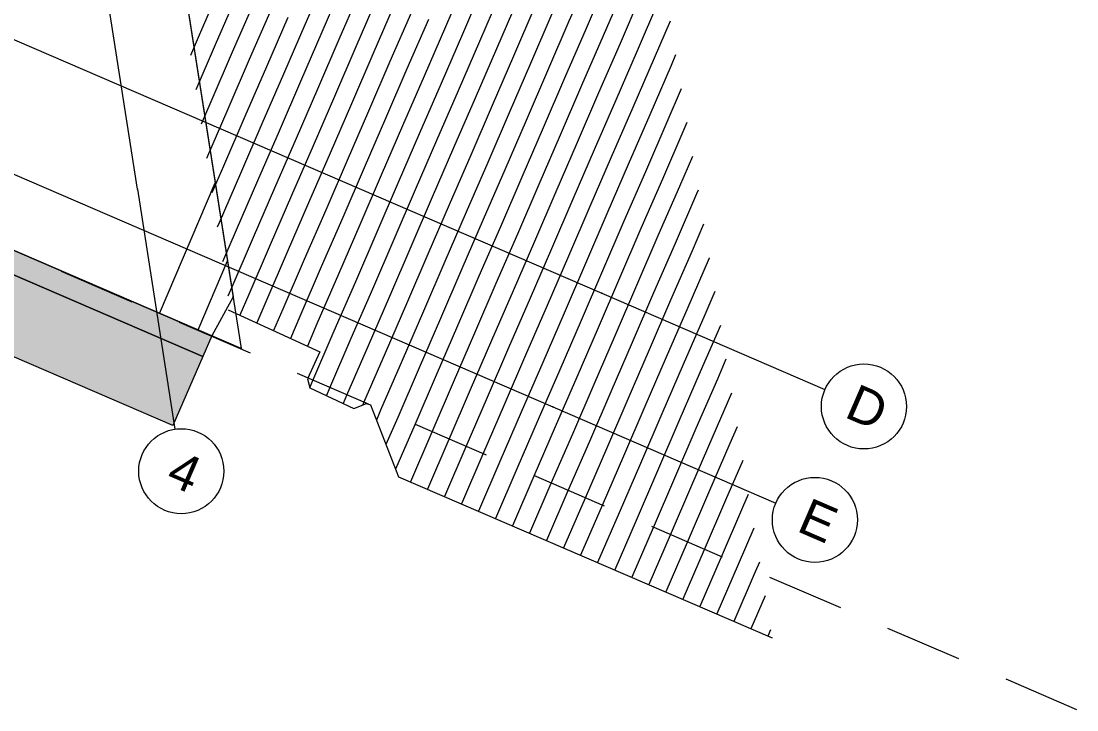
# Model space of a CAD drawing. Header units: millimetres. Extents: x 12535370 to 12566104, y 356204400 to 356234587.
# Drawn here: x 12556950 to 12561293, y 356204400 to 356207237 of the extents above; entities that cross this region are included whole.
import ezdxf
from ezdxf.enums import TextEntityAlignment as Align

# ---------------------------------------------------------------- set-up
doc = ezdxf.new("R2010")
doc.units = ezdxf.units.MM
doc.header["$MEASUREMENT"] = 0
doc.linetypes.add('Dashed Long', pattern=[529.166651, 317.499995, -211.666656])
doc.linetypes.add('Dot & Dashed', pattern=[6702.78, 3527.78, -1763.89, 0, -1411.11])
doc.layers.add('New_045 Dachkonstruktionen', color=7, linetype='Continuous')
doc.layers.add('New_290 Raster _ Achsen', color=7, linetype='Continuous')
for name, color, linetype, lineweight in [('New_045 Dachkonstruktionen_Pen_No__1', 7, 'Continuous', 13), ('New_255 Plangrafiken_Pen_No__1', 7, 'Continuous', 13), ('New_255 Plangrafiken_Pen_No__39', 8, 'Continuous', 13), ('New_290 Raster _ Achsen_Pen_No__1', 7, 'Continuous', 13), ('New_290 Raster _ Achsen_Pen_No__108', 7, 'Continuous', 13), ('New_Baulinie_Pen_No__21', 1, 'Continuous', 13)]:
    doc.layers.add(name, color=color, linetype=linetype, lineweight=lineweight)
doc.layers.add('New_255 Plangrafiken_Pen_No__38', color=253, linetype='Continuous', lineweight=13, true_color=0xa2a2a2)
doc.styles.add('GENERATED_STYLE_1', font='arial.ttf')

# ---------------------------------------------------------------- blocks, each defined once
blk = doc.blocks.new('*X12', base_point=(12240439.2, 356160438.4))
at = {"layer": 'New_255 Plangrafiken_Pen_No__39', "color": 8, "linetype": 'Continuous', "lineweight": 13}
for p, q in [((12558204.9, 356207425.3), (12558116.8, 356207221.3)), ((12558204.9, 356207425.3), (12558116.8, 356207221.3)), ((12558783.3, 356207417.3), (12558695.3, 356207213.4)), ((12558783.3, 356207417.3), (12558695.3, 356207213.4)), ((12559291.8, 356207439.7), (12559203.7, 356207235.8)), ((12559291.8, 356207439.7), (12559203.7, 356207235.8)), ((12559361.8, 356207409.4), (12559273.7, 356207205.5)), ((12559361.8, 356207409.4), (12559273.7, 356207205.5)), ((12557766.5, 356207372.7), (12557678.4, 356207168.7)), ((12557766.5, 356207372.7), (12557678.4, 356207168.7)), ((12558274.9, 356207395), (12558186.8, 356207191.1)), ((12558274.9, 356207395), (12558186.8, 356207191.1)), ((12558345, 356207364.7), (12558256.9, 356207160.8)), ((12558345, 356207364.7), (12558256.9, 356207160.8)), ((12558853.4, 356207387.1), (12558765.3, 356207183.2)), ((12558853.4, 356207387.1), (12558765.3, 356207183.2)), ((12559431.9, 356207379.1), (12559343.8, 356207175.2)), ((12559431.9, 356207379.1), (12559343.8, 356207175.2)), ((12557836.6, 356207342.4), (12557748.5, 356207138.5)), ((12557836.6, 356207342.4), (12557748.5, 356207138.5)), ((12558415, 356207334.5), (12558327, 356207130.6)), ((12558415, 356207334.5), (12558327, 356207130.6)), ((12558923.5, 356207356.8), (12558835.4, 356207152.9)), ((12558923.5, 356207356.8), (12558835.4, 356207152.9)), ((12558993.5, 356207326.5), (12558905.4, 356207122.6)), ((12558993.5, 356207326.5), (12558905.4, 356207122.6)), ((12559501.9, 356207348.9), (12559413.8, 356207145)), ((12559501.9, 356207348.9), (12559413.8, 356207145)), ((12559572, 356207318.6), (12559483.9, 356207114.7)), ((12559572, 356207318.6), (12559483.9, 356207114.7)), ((12557906.6, 356207312.1), (12557818.5, 356207108.2)), ((12557906.6, 356207312.1), (12557818.5, 356207108.2)), ((12557976.7, 356207281.9), (12557888.6, 356207078)), ((12557976.7, 356207281.9), (12557888.6, 356207078)), ((12558485.1, 356207304.2), (12558397, 356207100.3)), ((12558485.1, 356207304.2), (12558397, 356207100.3)), ((12558555.1, 356207273.9), (12558467.1, 356207070)), ((12558555.1, 356207273.9), (12558467.1, 356207070)), ((12559063.6, 356207296.3), (12558975.5, 356207092.4)), ((12559063.6, 356207296.3), (12558975.5, 356207092.4)), ((12558046.7, 356207251.6), (12557958.6, 356207047.7)), ((12558046.7, 356207251.6), (12557958.6, 356207047.7)), ((12558625.2, 356207243.7), (12558537.1, 356207039.8)), ((12558625.2, 356207243.7), (12558537.1, 356207039.8)), ((12559133.6, 356207266), (12559045.5, 356207062.1)), ((12559133.6, 356207266), (12559045.5, 356207062.1)), ((12559203.7, 356207235.8), (12559115.6, 356207031.8)), ((12559203.7, 356207235.8), (12559115.6, 356207031.8)), ((12559619.5, 356207236.2), (12559553.9, 356207084.4)), ((12559619.5, 356207236.2), (12559553.9, 356207084.4)), ((12558116.8, 356207221.3), (12558028.7, 356207017.4)), ((12558116.8, 356207221.3), (12558028.7, 356207017.4)), ((12558186.8, 356207191.1), (12558098.8, 356206987.2)), ((12558186.8, 356207191.1), (12558098.8, 356206987.2)), ((12558695.3, 356207213.4), (12558607.2, 356207009.5)), ((12558695.3, 356207213.4), (12558607.2, 356207009.5)), ((12559273.7, 356207205.5), (12559185.6, 356207001.6)), ((12559273.7, 356207205.5), (12559185.6, 356207001.6)), ((12557678.4, 356207168.7), (12557646.7, 356207095.3)), ((12557678.4, 356207168.7), (12557646.7, 356207095.3)), ((12558256.9, 356207160.8), (12558168.8, 356206956.9)), ((12558256.9, 356207160.8), (12558168.8, 356206956.9)), ((12558765.3, 356207183.2), (12558677.2, 356206979.2)), ((12558765.3, 356207183.2), (12558677.2, 356206979.2)), ((12558835.4, 356207152.9), (12558747.3, 356206949)), ((12558835.4, 356207152.9), (12558747.3, 356206949)), ((12559343.8, 356207175.2), (12559255.7, 356206971.3)), ((12559343.8, 356207175.2), (12559255.7, 356206971.3)), ((12559413.8, 356207145), (12559325.7, 356206941.1)), ((12559413.8, 356207145), (12559325.7, 356206941.1)), ((12557748.5, 356207138.5), (12557668.7, 356206953.7)), ((12557748.5, 356207138.5), (12557668.7, 356206953.7)), ((12557818.5, 356207108.2), (12557730.5, 356206904.3)), ((12557818.5, 356207108.2), (12557730.5, 356206904.3)), ((12558327, 356207130.6), (12558238.9, 356206926.6)), ((12558327, 356207130.6), (12558238.9, 356206926.6)), ((12558397, 356207100.3), (12558308.9, 356206896.4)), ((12558397, 356207100.3), (12558308.9, 356206896.4)), ((12558905.4, 356207122.6), (12558817.3, 356206918.7)), ((12558905.4, 356207122.6), (12558817.3, 356206918.7)), ((12559483.9, 356207114.7), (12559395.8, 356206910.8)), ((12559483.9, 356207114.7), (12559395.8, 356206910.8)), ((12557888.6, 356207078), (12557800.5, 356206874)), ((12557888.6, 356207078), (12557800.5, 356206874)), ((12558467.1, 356207070), (12558379, 356206866.1)), ((12558467.1, 356207070), (12558379, 356206866.1)), ((12558975.5, 356207092.4), (12558887.4, 356206888.5)), ((12558975.5, 356207092.4), (12558887.4, 356206888.5)), ((12559045.5, 356207062.1), (12558957.4, 356206858.2)), ((12559045.5, 356207062.1), (12558957.4, 356206858.2)), ((12559553.9, 356207084.4), (12559465.9, 356206880.5)), ((12559553.9, 356207084.4), (12559465.9, 356206880.5)), ((12559642.5, 356207097), (12559624, 356207054.2)), ((12559642.5, 356207097), (12559624, 356207054.2)), ((12557958.6, 356207047.7), (12557870.6, 356206843.8)), ((12557958.6, 356207047.7), (12557870.6, 356206843.8)), ((12558028.7, 356207017.4), (12557940.6, 356206813.5)), ((12558028.7, 356207017.4), (12557940.6, 356206813.5)), ((12558537.1, 356207039.8), (12558449, 356206835.9)), ((12558537.1, 356207039.8), (12558449, 356206835.9)), ((12559115.6, 356207031.8), (12559027.5, 356206827.9)), ((12559115.6, 356207031.8), (12559027.5, 356206827.9)), ((12559624, 356207054.2), (12559535.9, 356206850.3)), ((12559624, 356207054.2), (12559535.9, 356206850.3)), ((12558098.8, 356206987.2), (12558010.7, 356206783.3)), ((12558098.8, 356206987.2), (12558010.7, 356206783.3)), ((12558607.2, 356207009.5), (12558519.1, 356206805.6)), ((12558607.2, 356207009.5), (12558519.1, 356206805.6)), ((12558677.2, 356206979.2), (12558589.1, 356206775.3)), ((12558677.2, 356206979.2), (12558589.1, 356206775.3)), ((12559185.6, 356207001.6), (12559097.6, 356206797.7)), ((12559185.6, 356207001.6), (12559097.6, 356206797.7)), ((12559255.7, 356206971.3), (12559167.6, 356206767.4)), ((12559255.7, 356206971.3), (12559167.6, 356206767.4)), ((12558168.8, 356206956.9), (12558080.7, 356206753)), ((12558168.8, 356206956.9), (12558080.7, 356206753)), ((12558238.9, 356206926.6), (12558150.8, 356206722.7)), ((12558238.9, 356206926.6), (12558150.8, 356206722.7)), ((12558747.3, 356206949), (12558659.2, 356206745.1)), ((12558747.3, 356206949), (12558659.2, 356206745.1)), ((12559325.7, 356206941.1), (12559237.7, 356206737.1)), ((12559325.7, 356206941.1), (12559237.7, 356206737.1)), ((12559665.5, 356206957.8), (12559606, 356206820)), ((12559665.5, 356206957.8), (12559606, 356206820)), ((12557730.5, 356206904.3), (12557690.7, 356206812.2)), ((12557730.5, 356206904.3), (12557690.7, 356206812.2)), ((12558308.9, 356206896.4), (12558220.8, 356206692.5)), ((12558308.9, 356206896.4), (12558220.8, 356206692.5)), ((12558817.3, 356206918.7), (12558729.2, 356206714.8)), ((12558817.3, 356206918.7), (12558729.2, 356206714.8)), ((12558887.4, 356206888.5), (12558799.3, 356206684.5)), ((12558887.4, 356206888.5), (12558799.3, 356206684.5)), ((12559395.8, 356206910.8), (12559307.7, 356206706.9)), ((12559395.8, 356206910.8), (12559307.7, 356206706.9)), ((12557800.5, 356206874), (12557712.6, 356206670.6)), ((12557800.5, 356206874), (12557712.6, 356206670.6)), ((12557870.6, 356206843.8), (12557782.5, 356206639.9)), ((12557870.6, 356206843.8), (12557782.5, 356206639.9)), ((12558379, 356206866.1), (12558290.9, 356206662.2)), ((12558379, 356206866.1), (12558290.9, 356206662.2)), ((12558957.4, 356206858.2), (12558869.4, 356206654.3)), ((12558957.4, 356206858.2), (12558869.4, 356206654.3)), ((12559465.9, 356206880.5), (12559377.8, 356206676.6)), ((12559465.9, 356206880.5), (12559377.8, 356206676.6)), ((12559535.9, 356206850.3), (12559447.8, 356206646.4)), ((12559535.9, 356206850.3), (12559447.8, 356206646.4)), ((12557940.6, 356206813.5), (12557852.5, 356206609.6)), ((12557940.6, 356206813.5), (12557852.5, 356206609.6)), ((12558449, 356206835.9), (12558360.9, 356206631.9)), ((12558449, 356206835.9), (12558360.9, 356206631.9)), ((12558519.1, 356206805.6), (12558431, 356206601.7)), ((12558519.1, 356206805.6), (12558431, 356206601.7)), ((12559027.5, 356206827.9), (12558939.4, 356206624)), ((12559027.5, 356206827.9), (12558939.4, 356206624)), ((12559097.6, 356206797.7), (12559009.5, 356206593.8)), ((12559097.6, 356206797.7), (12559009.5, 356206593.8)), ((12559606, 356206820), (12559517.9, 356206616.1)), ((12559606, 356206820), (12559517.9, 356206616.1)), ((12559688.5, 356206818.6), (12559676, 356206789.7)), ((12559688.5, 356206818.6), (12559676, 356206789.7)), ((12558010.7, 356206783.3), (12557922.6, 356206579.3)), ((12558010.7, 356206783.3), (12557922.6, 356206579.3)), ((12558080.7, 356206753), (12557992.6, 356206549.1)), ((12558080.7, 356206753), (12557992.6, 356206549.1)), ((12558589.1, 356206775.3), (12558501.1, 356206571.4)), ((12558589.1, 356206775.3), (12558501.1, 356206571.4)), ((12559167.6, 356206767.4), (12559079.5, 356206563.5)), ((12559167.6, 356206767.4), (12559079.5, 356206563.5)), ((12559676, 356206789.7), (12559587.9, 356206585.8)), ((12559676, 356206789.7), (12559587.9, 356206585.8)), ((12558150.8, 356206722.7), (12558062.7, 356206518.8)), ((12558150.8, 356206722.7), (12558062.7, 356206518.8)), ((12558659.2, 356206745.1), (12558571.1, 356206541.2)), ((12558659.2, 356206745.1), (12558571.1, 356206541.2)), ((12558729.2, 356206714.8), (12558641.2, 356206510.9)), ((12558729.2, 356206714.8), (12558641.2, 356206510.9)), ((12559237.7, 356206737.1), (12559149.6, 356206533.2)), ((12559237.7, 356206737.1), (12559149.6, 356206533.2)), ((12558220.8, 356206692.5), (12558132.7, 356206488.6)), ((12558220.8, 356206692.5), (12558132.7, 356206488.6)), ((12558799.3, 356206684.5), (12558711.2, 356206480.6)), ((12558799.3, 356206684.5), (12558711.2, 356206480.6)), ((12559307.7, 356206706.9), (12559219.6, 356206503)), ((12559307.7, 356206706.9), (12559219.6, 356206503)), ((12559377.8, 356206676.6), (12559289.7, 356206472.7)), ((12559377.8, 356206676.6), (12559289.7, 356206472.7)), ((12559711.5, 356206679.4), (12559658, 356206555.6)), ((12559711.5, 356206679.4), (12559658, 356206555.6)), ((12557782.5, 356206639.9), (12557734.6, 356206529.1)), ((12557782.5, 356206639.9), (12557734.6, 356206529.1)), ((12558290.9, 356206662.2), (12558202.8, 356206458.3)), ((12558290.9, 356206662.2), (12558202.8, 356206458.3)), ((12558360.9, 356206631.9), (12558272.9, 356206428)), ((12558360.9, 356206631.9), (12558272.9, 356206428)), ((12558869.4, 356206654.3), (12558781.3, 356206450.4)), ((12558869.4, 356206654.3), (12558781.3, 356206450.4)), ((12558939.4, 356206624), (12558851.3, 356206420.1)), ((12558939.4, 356206624), (12558851.3, 356206420.1)), ((12559447.8, 356206646.4), (12559359.7, 356206442.4)), ((12559447.8, 356206646.4), (12559359.7, 356206442.4)), ((12557852.5, 356206609.6), (12557764.4, 356206405.7)), ((12557852.5, 356206609.6), (12557764.4, 356206405.7)), ((12557922.6, 356206579.3), (12557834.5, 356206375.4)), ((12557922.6, 356206579.3), (12557834.5, 356206375.4)), ((12558431, 356206601.7), (12558342.9, 356206397.8)), ((12558431, 356206601.7), (12558342.9, 356206397.8)), ((12559009.5, 356206593.8), (12558921.4, 356206389.8)), ((12559009.5, 356206593.8), (12558921.4, 356206389.8)), ((12559517.9, 356206616.1), (12559429.8, 356206412.2)), ((12559517.9, 356206616.1), (12559429.8, 356206412.2)), ((12559587.9, 356206585.8), (12559499.8, 356206381.9)), ((12559587.9, 356206585.8), (12559499.8, 356206381.9)), ((12557992.6, 356206549.1), (12557904.6, 356206345.2)), ((12557992.6, 356206549.1), (12557904.6, 356206345.2)), ((12558501.1, 356206571.4), (12558413, 356206367.5)), ((12558501.1, 356206571.4), (12558413, 356206367.5)), ((12558571.1, 356206541.2), (12558483, 356206337.3)), ((12558571.1, 356206541.2), (12558483, 356206337.3)), ((12559079.5, 356206563.5), (12558991.4, 356206359.6)), ((12559079.5, 356206563.5), (12558991.4, 356206359.6)), ((12559658, 356206555.6), (12559569.9, 356206351.7)), ((12559658, 356206555.6), (12559569.9, 356206351.7)), ((12559734.5, 356206540.2), (12559728, 356206525.3)), ((12559734.5, 356206540.2), (12559728, 356206525.3)), ((12558062.7, 356206518.8), (12557974.6, 356206314.9)), ((12558062.7, 356206518.8), (12557974.6, 356206314.9)), ((12558641.2, 356206510.9), (12558553.1, 356206307)), ((12558641.2, 356206510.9), (12558553.1, 356206307)), ((12559149.6, 356206533.2), (12559061.5, 356206329.3)), ((12559149.6, 356206533.2), (12559061.5, 356206329.3)), ((12559219.6, 356206503), (12559131.5, 356206299.1)), ((12559219.6, 356206503), (12559131.5, 356206299.1)), ((12559728, 356206525.3), (12559640, 356206321.4)), ((12559728, 356206525.3), (12559640, 356206321.4)), ((12558132.7, 356206488.6), (12558044.7, 356206284.7)), ((12558132.7, 356206488.6), (12558044.7, 356206284.7)), ((12558202.8, 356206458.3), (12558114.7, 356206254.4)), ((12558202.8, 356206458.3), (12558114.7, 356206254.4)), ((12558711.2, 356206480.6), (12558623.1, 356206276.7)), ((12558711.2, 356206480.6), (12558623.1, 356206276.7)), ((12558781.3, 356206450.4), (12558693.2, 356206246.5)), ((12558781.3, 356206450.4), (12558693.2, 356206246.5)), ((12559289.7, 356206472.7), (12559201.6, 356206268.8)), ((12559289.7, 356206472.7), (12559201.6, 356206268.8)), ((12557764.4, 356206405.7), (12557756.6, 356206387.5)), ((12557764.4, 356206405.7), (12557756.6, 356206387.5)), ((12558272.9, 356206428), (12558184.8, 356206224.1)), ((12558272.9, 356206428), (12558184.8, 356206224.1)), ((12558851.3, 356206420.1), (12558763.2, 356206216.2)), ((12558851.3, 356206420.1), (12558763.2, 356206216.2)), ((12559359.7, 356206442.4), (12559271.7, 356206238.5)), ((12559359.7, 356206442.4), (12559271.7, 356206238.5)), ((12559429.8, 356206412.2), (12559341.7, 356206208.3)), ((12559429.8, 356206412.2), (12559341.7, 356206208.3)), ((12557834.5, 356206375.4), (12557778.6, 356206245.9)), ((12557834.5, 356206375.4), (12557778.6, 356206245.9)), ((12558342.9, 356206397.8), (12558254.8, 356206193.9)), ((12558342.9, 356206397.8), (12558254.8, 356206193.9)), ((12558413, 356206367.5), (12558324.9, 356206163.6)), ((12558413, 356206367.5), (12558324.9, 356206163.6)), ((12558921.4, 356206389.8), (12558833.3, 356206185.9)), ((12558921.4, 356206389.8), (12558833.3, 356206185.9)), ((12559499.8, 356206381.9), (12559411.8, 356206178)), ((12559499.8, 356206381.9), (12559411.8, 356206178)), ((12559757.5, 356206401), (12559710, 356206291.1)), ((12559757.5, 356206401), (12559710, 356206291.1)), ((12557904.6, 356206345.2), (12557816.5, 356206141.3)), ((12557904.6, 356206345.2), (12557816.5, 356206141.3)), ((12558483, 356206337.3), (12558394.9, 356206133.3)), ((12558483, 356206337.3), (12558394.9, 356206133.3)), ((12558991.4, 356206359.6), (12558903.3, 356206155.7)), ((12558991.4, 356206359.6), (12558903.3, 356206155.7)), ((12559061.5, 356206329.3), (12558973.4, 356206125.4)), ((12559061.5, 356206329.3), (12558973.4, 356206125.4)), ((12559569.9, 356206351.7), (12559481.8, 356206147.8)), ((12559569.9, 356206351.7), (12559481.8, 356206147.8)), ((12559640, 356206321.4), (12559551.9, 356206117.5)), ((12559640, 356206321.4), (12559551.9, 356206117.5)), ((12557974.6, 356206314.9), (12557886.5, 356206111)), ((12557974.6, 356206314.9), (12557886.5, 356206111)), ((12558044.7, 356206284.7), (12557956.6, 356206080.7)), ((12558044.7, 356206284.7), (12557956.6, 356206080.7)), ((12558553.1, 356206307), (12558465, 356206103.1)), ((12558553.1, 356206307), (12558465, 356206103.1)), ((12558623.1, 356206276.7), (12558535, 356206072.8)), ((12558623.1, 356206276.7), (12558535, 356206072.8)), ((12559131.5, 356206299.1), (12559043.5, 356206095.2)), ((12559131.5, 356206299.1), (12559043.5, 356206095.2)), ((12559710, 356206291.1), (12559621.9, 356206087.2)), ((12559710, 356206291.1), (12559621.9, 356206087.2)), ((12558114.7, 356206254.4), (12558026.6, 356206050.5)), ((12558114.7, 356206254.4), (12558026.6, 356206050.5)), ((12558693.2, 356206246.5), (12558605.1, 356206042.6)), ((12558693.2, 356206246.5), (12558605.1, 356206042.6)), ((12559201.6, 356206268.8), (12559113.5, 356206064.9)), ((12559201.6, 356206268.8), (12559113.5, 356206064.9)), ((12559271.7, 356206238.5), (12559183.6, 356206034.6)), ((12559271.7, 356206238.5), (12559183.6, 356206034.6)), ((12559780.1, 356206260.9), (12559692, 356206057)), ((12559780.1, 356206260.9), (12559692, 356206057)), ((12559780.5, 356206261.8), (12559780.1, 356206260.9)), ((12559780.5, 356206261.8), (12559780.1, 356206260.9)), ((12558184.8, 356206224.1), (12558096.7, 356206020.2)), ((12558184.8, 356206224.1), (12558096.7, 356206020.2)), ((12558254.8, 356206193.9), (12558166.7, 356205990)), ((12558254.8, 356206193.9), (12558166.7, 356205990)), ((12558763.2, 356206216.2), (12558675.2, 356206012.3)), ((12558763.2, 356206216.2), (12558675.2, 356206012.3)), ((12559341.7, 356206208.3), (12559253.6, 356206004.4)), ((12559341.7, 356206208.3), (12559253.6, 356206004.4)), ((12558324.9, 356206163.6), (12558236.8, 356205959.7)), ((12558324.9, 356206163.6), (12558236.8, 356205959.7)), ((12558833.3, 356206185.9), (12558745.2, 356205982)), ((12558833.3, 356206185.9), (12558745.2, 356205982)), ((12558903.3, 356206155.7), (12558815.3, 356205951.8)), ((12558903.3, 356206155.7), (12558815.3, 356205951.8)), ((12559411.8, 356206178), (12559323.7, 356205974.1)), ((12559411.8, 356206178), (12559323.7, 356205974.1)), ((12559481.8, 356206147.8), (12559393.7, 356205943.8)), ((12559481.8, 356206147.8), (12559393.7, 356205943.8)), ((12557816.5, 356206141.3), (12557800.5, 356206104.4)), ((12557816.5, 356206141.3), (12557800.5, 356206104.4)), ((12557886.5, 356206111), (12557849.6, 356206025.6)), ((12557886.5, 356206111), (12557849.6, 356206025.6)), ((12558394.9, 356206133.3), (12558306.8, 356205929.4)), ((12558394.9, 356206133.3), (12558306.8, 356205929.4)), ((12558465, 356206103.1), (12558376.9, 356205899.2)), ((12558465, 356206103.1), (12558376.9, 356205899.2)), ((12558973.4, 356206125.4), (12558885.3, 356205921.5)), ((12558973.4, 356206125.4), (12558885.3, 356205921.5)), ((12559551.9, 356206117.5), (12559463.8, 356205913.6)), ((12559551.9, 356206117.5), (12559463.8, 356205913.6)), ((12559803.4, 356206122.6), (12559762, 356206026.7)), ((12559803.4, 356206122.6), (12559762, 356206026.7)), ((12557956.6, 356206080.7), (12557919, 356205993.8)), ((12557956.6, 356206080.7), (12557919, 356205993.8)), ((12558535, 356206072.8), (12558447, 356205868.9)), ((12558535, 356206072.8), (12558447, 356205868.9)), ((12559043.5, 356206095.2), (12558955.4, 356205891.2)), ((12559043.5, 356206095.2), (12558955.4, 356205891.2)), ((12559113.5, 356206064.9), (12559025.4, 356205861)), ((12559113.5, 356206064.9), (12559025.4, 356205861)), ((12559621.9, 356206087.2), (12559533.8, 356205883.3)), ((12559621.9, 356206087.2), (12559533.8, 356205883.3)), ((12559692, 356206057), (12559603.9, 356205853.1)), ((12559692, 356206057), (12559603.9, 356205853.1)), ((12558026.6, 356206050.5), (12557988.4, 356205962.1)), ((12558026.6, 356206050.5), (12557988.4, 356205962.1)), ((12558096.7, 356206020.2), (12558057.8, 356205930.3)), ((12558096.7, 356206020.2), (12558057.8, 356205930.3)), ((12558605.1, 356206042.6), (12558517, 356205838.6)), ((12558605.1, 356206042.6), (12558517, 356205838.6)), ((12559183.6, 356206034.6), (12559095.5, 356205830.7)), ((12559183.6, 356206034.6), (12559095.5, 356205830.7)), ((12559762, 356206026.7), (12559673.9, 356205822.8)), ((12559762, 356206026.7), (12559673.9, 356205822.8)), ((12558166.7, 356205990), (12558127.3, 356205898.6)), ((12558166.7, 356205990), (12558127.3, 356205898.6)), ((12558675.2, 356206012.3), (12558587.1, 356205808.4)), ((12558675.2, 356206012.3), (12558587.1, 356205808.4)), ((12558745.2, 356205982), (12558657.1, 356205778.1)), ((12558745.2, 356205982), (12558657.1, 356205778.1)), ((12559253.6, 356206004.4), (12559165.5, 356205800.5)), ((12559253.6, 356206004.4), (12559165.5, 356205800.5)), ((12559323.7, 356205974.1), (12559235.6, 356205770.2)), ((12559323.7, 356205974.1), (12559235.6, 356205770.2)), ((12559826.4, 356205983.4), (12559744, 356205792.5)), ((12559826.4, 356205983.4), (12559744, 356205792.5)), ((12558236.8, 356205959.7), (12558148.7, 356205755.8)), ((12558236.8, 356205959.7), (12558148.7, 356205755.8)), ((12558306.8, 356205929.4), (12558218.8, 356205725.5)), ((12558306.8, 356205929.4), (12558218.8, 356205725.5)), ((12558815.3, 356205951.8), (12558727.2, 356205747.9)), ((12558815.3, 356205951.8), (12558727.2, 356205747.9)), ((12559393.7, 356205943.8), (12559305.6, 356205739.9)), ((12559393.7, 356205943.8), (12559305.6, 356205739.9)), ((12558376.9, 356205899.2), (12558288.8, 356205695.3)), ((12558376.9, 356205899.2), (12558288.8, 356205695.3)), ((12558885.3, 356205921.5), (12558797.2, 356205717.6)), ((12558885.3, 356205921.5), (12558797.2, 356205717.6)), ((12558955.4, 356205891.2), (12558867.3, 356205687.3)), ((12558955.4, 356205891.2), (12558867.3, 356205687.3)), ((12559463.8, 356205913.6), (12559375.7, 356205709.7)), ((12559463.8, 356205913.6), (12559375.7, 356205709.7)), ((12559533.8, 356205883.3), (12559445.8, 356205679.4)), ((12559533.8, 356205883.3), (12559445.8, 356205679.4)), ((12558447, 356205868.9), (12558358.9, 356205665)), ((12558447, 356205868.9), (12558358.9, 356205665)), ((12559025.4, 356205861), (12558937.3, 356205657.1)), ((12559025.4, 356205861), (12558937.3, 356205657.1)), ((12559603.9, 356205853.1), (12559515.8, 356205649.1)), ((12559603.9, 356205853.1), (12559515.8, 356205649.1)), ((12559849.4, 356205844.2), (12559814.1, 356205762.3)), ((12559849.4, 356205844.2), (12559814.1, 356205762.3)), ((12558517, 356205838.6), (12558428.9, 356205634.7)), ((12558517, 356205838.6), (12558428.9, 356205634.7)), ((12558587.1, 356205808.4), (12558499, 356205604.5)), ((12558587.1, 356205808.4), (12558499, 356205604.5)), ((12559095.5, 356205830.7), (12559007.4, 356205626.8)), ((12559095.5, 356205830.7), (12559007.4, 356205626.8)), ((12559165.5, 356205800.5), (12559077.4, 356205596.5)), ((12559165.5, 356205800.5), (12559077.4, 356205596.5)), ((12559673.9, 356205822.8), (12559585.9, 356205618.9)), ((12559673.9, 356205822.8), (12559585.9, 356205618.9)), ((12558148.7, 356205755.8), (12558137.2, 356205729.2)), ((12558148.7, 356205755.8), (12558137.2, 356205729.2)), ((12558657.1, 356205778.1), (12558569, 356205574.2)), ((12558657.1, 356205778.1), (12558569, 356205574.2)), ((12559235.6, 356205770.2), (12559147.5, 356205566.3)), ((12559235.6, 356205770.2), (12559147.5, 356205566.3)), ((12559744, 356205792.5), (12559655.9, 356205588.6)), ((12559744, 356205792.5), (12559655.9, 356205588.6)), ((12559814.1, 356205762.3), (12559726, 356205558.4)), ((12559814.1, 356205762.3), (12559726, 356205558.4)), ((12558218.8, 356205725.5), (12558205.5, 356205694.8)), ((12558218.8, 356205725.5), (12558205.5, 356205694.8)), ((12558727.2, 356205747.9), (12558639.1, 356205543.9)), ((12558727.2, 356205747.9), (12558639.1, 356205543.9)), ((12558797.2, 356205717.6), (12558709.1, 356205513.7)), ((12558797.2, 356205717.6), (12558709.1, 356205513.7)), ((12559305.6, 356205739.9), (12559217.6, 356205536)), ((12559305.6, 356205739.9), (12559217.6, 356205536)), ((12559375.7, 356205709.7), (12559287.6, 356205505.8)), ((12559375.7, 356205709.7), (12559287.6, 356205505.8)), ((12558288.8, 356205695.3), (12558274.5, 356205662.2)), ((12558288.8, 356205695.3), (12558274.5, 356205662.2)), ((12558867.3, 356205687.3), (12558779.2, 356205483.4)), ((12558867.3, 356205687.3), (12558779.2, 356205483.4)), ((12559445.8, 356205679.4), (12559357.7, 356205475.5)), ((12559445.8, 356205679.4), (12559357.7, 356205475.5)), ((12559872.4, 356205705), (12559796, 356205528.1)), ((12559872.4, 356205705), (12559796, 356205528.1)), ((12558358.9, 356205665), (12558354.9, 356205655.9)), ((12558358.9, 356205665), (12558354.9, 356205655.9)), ((12558428.9, 356205634.7), (12558411.1, 356205593.5)), ((12558428.9, 356205634.7), (12558411.1, 356205593.5)), ((12558937.3, 356205657.1), (12558849.3, 356205453.2)), ((12558937.3, 356205657.1), (12558849.3, 356205453.2)), ((12559007.4, 356205626.8), (12558919.3, 356205422.9)), ((12559007.4, 356205626.8), (12558919.3, 356205422.9)), ((12559515.8, 356205649.1), (12559427.7, 356205445.2)), ((12559515.8, 356205649.1), (12559427.7, 356205445.2)), ((12558499, 356205604.5), (12558450.7, 356205492.6)), ((12558499, 356205604.5), (12558450.7, 356205492.6)), ((12559077.4, 356205596.5), (12558989.4, 356205392.6)), ((12559077.4, 356205596.5), (12558989.4, 356205392.6)), ((12559585.9, 356205618.9), (12559497.8, 356205415)), ((12559585.9, 356205618.9), (12559497.8, 356205415)), ((12559655.9, 356205588.6), (12559567.8, 356205384.7)), ((12559655.9, 356205588.6), (12559567.8, 356205384.7)), ((12558569, 356205574.2), (12558490.2, 356205391.7)), ((12558569, 356205574.2), (12558490.2, 356205391.7)), ((12558639.1, 356205543.9), (12558551, 356205340)), ((12558639.1, 356205543.9), (12558551, 356205340)), ((12559147.5, 356205566.3), (12559059.4, 356205362.4)), ((12559147.5, 356205566.3), (12559059.4, 356205362.4)), ((12559217.6, 356205536), (12559129.5, 356205332.1)), ((12559217.6, 356205536), (12559129.5, 356205332.1)), ((12559726, 356205558.4), (12559637.9, 356205354.4)), ((12559726, 356205558.4), (12559637.9, 356205354.4)), ((12559895.4, 356205565.8), (12559866.1, 356205497.8)), ((12559895.4, 356205565.8), (12559866.1, 356205497.8)), ((12558709.1, 356205513.7), (12558621.1, 356205309.8)), ((12558709.1, 356205513.7), (12558621.1, 356205309.8)), ((12559287.6, 356205505.8), (12559199.5, 356205301.8)), ((12559287.6, 356205505.8), (12559199.5, 356205301.8)), ((12559796, 356205528.1), (12559707.9, 356205324.2)), ((12559796, 356205528.1), (12559707.9, 356205324.2)), ((12559866.1, 356205497.8), (12559778, 356205293.9)), ((12559866.1, 356205497.8), (12559778, 356205293.9)), ((12558779.2, 356205483.4), (12558691.1, 356205279.5)), ((12558779.2, 356205483.4), (12558691.1, 356205279.5)), ((12558849.3, 356205453.2), (12558761.2, 356205249.2)), ((12558849.3, 356205453.2), (12558761.2, 356205249.2)), ((12559357.7, 356205475.5), (12559269.6, 356205271.6)), ((12559357.7, 356205475.5), (12559269.6, 356205271.6)), ((12558919.3, 356205422.9), (12558831.2, 356205219)), ((12558919.3, 356205422.9), (12558831.2, 356205219)), ((12559427.7, 356205445.2), (12559339.6, 356205241.3)), ((12559427.7, 356205445.2), (12559339.6, 356205241.3)), ((12559497.8, 356205415), (12559409.7, 356205211.1)), ((12559497.8, 356205415), (12559409.7, 356205211.1)), ((12559918.4, 356205426.6), (12559848, 356205263.7)), ((12559918.4, 356205426.6), (12559848, 356205263.7)), ((12558989.4, 356205392.6), (12558901.3, 356205188.7)), ((12558989.4, 356205392.6), (12558901.3, 356205188.7)), ((12559059.4, 356205362.4), (12558971.3, 356205158.5)), ((12559059.4, 356205362.4), (12558971.3, 356205158.5)), ((12559567.8, 356205384.7), (12559479.7, 356205180.8)), ((12559567.8, 356205384.7), (12559479.7, 356205180.8)), ((12558551, 356205340), (12558550.8, 356205339.6)), ((12558551, 356205340), (12558550.8, 356205339.6)), ((12559129.5, 356205332.1), (12559041.4, 356205128.2)), ((12559129.5, 356205332.1), (12559041.4, 356205128.2)), ((12559637.9, 356205354.4), (12559549.8, 356205150.5)), ((12559637.9, 356205354.4), (12559549.8, 356205150.5)), ((12559707.9, 356205324.2), (12559619.9, 356205120.3)), ((12559707.9, 356205324.2), (12559619.9, 356205120.3)), ((12558621.1, 356205309.8), (12558620.9, 356205309.4)), ((12558621.1, 356205309.8), (12558620.9, 356205309.4)), ((12558691.1, 356205279.5), (12558690.9, 356205279.1)), ((12558691.1, 356205279.5), (12558690.9, 356205279.1)), ((12559199.5, 356205301.8), (12559111.4, 356205097.9)), ((12559199.5, 356205301.8), (12559111.4, 356205097.9)), ((12559778, 356205293.9), (12559689.9, 356205090)), ((12559778, 356205293.9), (12559689.9, 356205090)), ((12559941.4, 356205287.4), (12559918.1, 356205233.4)), ((12559941.4, 356205287.4), (12559918.1, 356205233.4)), ((12558761.2, 356205249.2), (12558761, 356205248.9)), ((12558761.2, 356205249.2), (12558761, 356205248.9)), ((12559269.6, 356205271.6), (12559181.5, 356205067.7)), ((12559269.6, 356205271.6), (12559181.5, 356205067.7)), ((12559339.6, 356205241.3), (12559251.5, 356205037.4)), ((12559339.6, 356205241.3), (12559251.5, 356205037.4)), ((12559848, 356205263.7), (12559760, 356205059.7)), ((12559848, 356205263.7), (12559760, 356205059.7)), ((12559918.1, 356205233.4), (12559830, 356205029.5)), ((12559918.1, 356205233.4), (12559830, 356205029.5)), ((12558831.2, 356205219), (12558831.1, 356205218.6)), ((12558831.2, 356205219), (12558831.1, 356205218.6)), ((12558901.3, 356205188.7), (12558901.1, 356205188.3)), ((12558901.3, 356205188.7), (12558901.1, 356205188.3)), ((12559409.7, 356205211.1), (12559321.6, 356205007.1)), ((12559409.7, 356205211.1), (12559321.6, 356205007.1)), ((12558971.3, 356205158.5), (12558971.2, 356205158.1)), ((12558971.3, 356205158.5), (12558971.2, 356205158.1)), ((12559479.7, 356205180.8), (12559391.7, 356204976.9)), ((12559479.7, 356205180.8), (12559391.7, 356204976.9)), ((12559549.8, 356205150.5), (12559461.7, 356204946.6)), ((12559549.8, 356205150.5), (12559461.7, 356204946.6)), ((12559964.4, 356205148.2), (12559900.1, 356204999.2)), ((12559964.4, 356205148.2), (12559900.1, 356204999.2)), ((12559041.4, 356205128.2), (12559041.2, 356205127.8)), ((12559041.4, 356205128.2), (12559041.2, 356205127.8)), ((12559619.9, 356205120.3), (12559531.8, 356204916.4)), ((12559619.9, 356205120.3), (12559531.8, 356204916.4)), ((12559111.4, 356205097.9), (12559111.3, 356205097.5)), ((12559111.4, 356205097.9), (12559111.3, 356205097.5)), ((12559181.5, 356205067.7), (12559181.3, 356205067.3)), ((12559181.5, 356205067.7), (12559181.3, 356205067.3)), ((12559689.9, 356205090), (12559601.8, 356204886.1)), ((12559689.9, 356205090), (12559601.8, 356204886.1)), ((12559760, 356205059.7), (12559671.9, 356204855.8)), ((12559760, 356205059.7), (12559671.9, 356204855.8)), ((12559251.5, 356205037.4), (12559251.4, 356205037)), ((12559251.5, 356205037.4), (12559251.4, 356205037)), ((12559830, 356205029.5), (12559741.9, 356204825.6)), ((12559830, 356205029.5), (12559741.9, 356204825.6)), ((12559321.6, 356205007.1), (12559321.4, 356205006.8)), ((12559321.6, 356205007.1), (12559321.4, 356205006.8)), ((12559391.7, 356204976.9), (12559391.5, 356204976.5)), ((12559391.7, 356204976.9), (12559391.5, 356204976.5)), ((12559900.1, 356204999.2), (12559812, 356204795.3)), ((12559900.1, 356204999.2), (12559812, 356204795.3)), ((12559987.4, 356205009), (12559970.1, 356204969)), ((12559987.4, 356205009), (12559970.1, 356204969)), ((12559461.7, 356204946.6), (12559461.5, 356204946.2)), ((12559461.7, 356204946.6), (12559461.5, 356204946.2)), ((12559970.1, 356204969), (12559882, 356204765)), ((12559970.1, 356204969), (12559882, 356204765)), ((12559531.8, 356204916.4), (12559531.6, 356204916)), ((12559531.8, 356204916.4), (12559531.6, 356204916)), ((12559601.8, 356204886.1), (12559601.6, 356204885.7)), ((12559601.8, 356204886.1), (12559601.6, 356204885.7)), ((12559671.9, 356204855.8), (12559671.7, 356204855.4)), ((12559671.9, 356204855.8), (12559671.7, 356204855.4)), ((12560010.4, 356204869.8), (12559952.1, 356204734.8)), ((12560010.4, 356204869.8), (12559952.1, 356204734.8)), ((12559741.9, 356204825.6), (12559741.8, 356204825.2)), ((12559741.9, 356204825.6), (12559741.8, 356204825.2)), ((12559812, 356204795.3), (12559811.8, 356204794.9)), ((12559812, 356204795.3), (12559811.8, 356204794.9)), ((12559882, 356204765), (12559881.9, 356204764.7)), ((12559882, 356204765), (12559881.9, 356204764.7)), ((12559952.1, 356204734.8), (12559951.9, 356204734.4)), ((12559952.1, 356204734.8), (12559951.9, 356204734.4)), ((12560033.4, 356204730.6), (12560022.1, 356204704.5)), ((12560033.4, 356204730.6), (12560022.1, 356204704.5)), ((12560022.1, 356204704.5), (12560022, 356204704.1)), ((12560022.1, 356204704.5), (12560022, 356204704.1))]:
    blk.add_line(p, q, dxfattribs=at)
blk = doc.blocks.new('Fill_3', base_point=(12240439.2, 356160438.4))
at = {"layer": 'New_255 Plangrafiken_Pen_No__39', "color": 8, "linetype": 'Continuous', "lineweight": 13}
blk.add_blockref('*X12', (12240439.2, 356160438.4), dxfattribs=at)
blk = doc.blocks.new('Roof_2', base_point=(12557854.8, 356205888.1))
at = {"layer": 'New_045 Dachkonstruktionen_Pen_No__1', "color": 7, "linetype": 'Continuous', "lineweight": 13, "flags": 128}
for points in [[(12557854.8, 356205888.1), (12539105, 356213987.7)], [(12557033.9, 356211123.6), (12557854.8, 356205888.1)]]:
    blk.add_lwpolyline(points, dxfattribs=at)
blk = doc.blocks.new('Standard grid marker[1]', base_point=(12537215.3, 356215118.3))
at = {"layer": 'New_290 Raster _ Achsen_Pen_No__1', "color": 7, "linetype": 'Continuous', "lineweight": 13}
blk.add_circle((12560215.4, 356205182.7), 175, dxfattribs=at)
at = {"layer": 'New_290 Raster _ Achsen_Pen_No__108', "color": 7, "linetype": 'Dot & Dashed', "lineweight": 13}
for p, q in [((12538133.3, 356214721.8), (12559136.8, 356205648.6)), ((12559136.8, 356205648.6), (12560054.8, 356205252.1))]:
    blk.add_line(p, q, dxfattribs=at)
blk.add_point((12559136.8, 356205648.6), dxfattribs=at)
blk.add_point((12559136.8, 356205648.6), dxfattribs=at)
at = {"layer": 'New_290 Raster _ Achsen_Pen_No__108', "color": 7, "lineweight": 13, "style": 'GENERATED_STYLE_1'}
for tag, p in [('AC_MarkerText_1_0', (12537098, 356215253.8)), ('AC_MarkerText_1_1', (12560258.8, 356205248.7))]:
    blk.add_attdef(tag, text='', height=150, rotation=336.6365, dxfattribs=at).set_placement(p, align=Align.TOP_CENTER)
blk = doc.blocks.new('Standard grid marker[7]', base_point=(12557581.8, 356205556.1))
at = {"layer": 'New_290 Raster _ Achsen_Pen_No__1', "color": 7, "linetype": 'Continuous', "lineweight": 13}
blk.add_circle((12557608.7, 356205383.2), 175, dxfattribs=at)
at = {"layer": 'New_290 Raster _ Achsen_Pen_No__108', "color": 7, "linetype": 'Dot & Dashed', "lineweight": 13}
for q in [(12554130.1, 356227771.8), (12557581.8, 356205556.1)]:
    blk.add_line((12557428.3, 356206544.2), q, dxfattribs=at)
blk.add_point((12557428.3, 356206544.2), dxfattribs=at)
blk.add_point((12557428.3, 356206544.2), dxfattribs=at)
at = {"layer": 'New_290 Raster _ Achsen_Pen_No__108', "color": 7, "lineweight": 13, "style": 'GENERATED_STYLE_1'}
for tag, p in [('AC_MarkerText_1_1', (12553993, 356228998.9)), ('AC_MarkerText_1_0', (12557652, 356205449.2))]:
    blk.add_attdef(tag, text='', height=150, rotation=336.6365, dxfattribs=at).set_placement(p, align=Align.TOP_CENTER)
blk = doc.blocks.new('Standard grid marker[9]', base_point=(12537423.5, 356215582.6))
at = {"layer": 'New_290 Raster _ Achsen_Pen_No__1', "color": 7, "linetype": 'Continuous', "lineweight": 13}
blk.add_circle((12560417.2, 356205649.7), 175, dxfattribs=at)
at = {"layer": 'New_290 Raster _ Achsen_Pen_No__108', "color": 7, "linetype": 'Dot & Dashed', "lineweight": 13}
for p, q in [((12538341.5, 356215186.1), (12559338.5, 356206115.7)), ((12559338.5, 356206115.7), (12560256.5, 356205719.1))]:
    blk.add_line(p, q, dxfattribs=at)
blk.add_point((12559338.5, 356206115.7), dxfattribs=at)
blk.add_point((12559338.5, 356206115.7), dxfattribs=at)
at = {"layer": 'New_290 Raster _ Achsen_Pen_No__108', "color": 7, "lineweight": 13, "style": 'GENERATED_STYLE_1'}
for tag, p in [('AC_MarkerText_1_0', (12537306.2, 356215718.1)), ('AC_MarkerText_1_1', (12560460.5, 356205715.8))]:
    blk.add_attdef(tag, text='', height=150, rotation=336.6365, dxfattribs=at).set_placement(p, align=Align.TOP_CENTER)

msp = doc.modelspace()

# ---------------------------------------------------------------- hatches: boundary and pattern name
at = {"layer": 'New_255 Plangrafiken_Pen_No__1', "linetype": 'Continuous', "lineweight": 13}
h = msp.add_hatch(dxfattribs=at)
h.set_pattern_fill('DOUBLE_1_8', style=0, pattern_type=2)
h.set_pattern_definition([(67.019, (12548463.3, 356211998), (-1609.7, 169.9), []), (67.019, (12548284.4, 356212016.9), (-1609.7, 169.9), [])])
h.paths.add_polyline_path([(12540702.874, 356218055.676), (12557033.878, 356211123.594), (12557821.473, 356206100.613), (12557733.728, 356205940.398), (12539105.04, 356213987.681)])
h.paths.add_polyline_path([(12541065.086, 356214625.652), (12542333.863, 356214077.562), (12543065.782, 356215771.883), (12541797.005, 356216319.974)], flags=0)
h.paths.add_polyline_path([(12553094.457, 356209431.973), (12554363.234, 356208883.883), (12555095.152, 356210578.204), (12553826.376, 356211126.295)], flags=0)
h.paths.add_polyline_path([(12550637.897, 356210493.181), (12551906.674, 356209945.091), (12552638.592, 356211639.412), (12551369.816, 356212187.503)], flags=0)
h.paths.add_polyline_path([(12548265.118, 356211518.108), (12549533.895, 356210970.017), (12550265.814, 356212664.338), (12548997.037, 356213212.429)], flags=0)
h.paths.add_polyline_path([(12545915.219, 356212533.447), (12547183.996, 356211985.357), (12547915.915, 356213679.678), (12546647.138, 356214227.769)], flags=0)
h.paths.add_polyline_path([(12543546.432, 356213556.58), (12544815.209, 356213008.489), (12545547.127, 356214702.81), (12544278.351, 356215250.901)], flags=0)
at = {"layer": 'New_255 Plangrafiken_Pen_No__38', "linetype": 'Continuous', "lineweight": 13, "true_color": 0xa2a2a2}
msp.add_hatch(color=253, dxfattribs=at).paths.add_polyline_path([(12557574.05, 356205570.758), (12538945.362, 356213618.042), (12539068.297, 356213902.624), (12557696.985, 356205855.34)])
at = {"layer": 'New_255 Plangrafiken_Pen_No__39', "linetype": 'Continuous', "lineweight": 13}
msp.add_hatch(color=8, dxfattribs=at).paths.add_polyline_path([(12539105.04, 356213987.681), (12557733.728, 356205940.398), (12557696.985, 356205855.34), (12539068.297, 356213902.624)])

# ---------------------------------------------------------------- linework, layer by layer
at = {"layer": 'New_255 Plangrafiken_Pen_No__1', "color": 7, "linetype": 'Continuous', "lineweight": 13, "flags": 128}
for points in [[(12540702.874, 356218055.676), (12557033.878, 356211123.594), (12557821.473, 356206100.613), (12557733.728, 356205940.398), (12539105.04, 356213987.681)], [(12539105.04, 356213987.681), (12557733.728, 356205940.398), (12557696.985, 356205855.34), (12539068.297, 356213902.624)], [(12557574.05, 356205570.758), (12538945.362, 356213618.042), (12539068.297, 356213902.624), (12557696.985, 356205855.34)]]:
    msp.add_lwpolyline(points, close=True, dxfattribs=at)
at = {"layer": 'New_255 Plangrafiken_Pen_No__1', "color": 7, "linetype": 'Continuous', "lineweight": 13}
msp.add_lwpolyline([(12557801.438, 356206047.612), (12558178.625, 356205875.055), (12558127.281, 356205763.367), (12558137.919, 356205726.833), (12558318.725, 356205641.277), (12558370.035, 356205661.956), (12558386.474, 356205656.52), (12558502.37, 356205360.576), (12560038.995, 356204696.78)], dxfattribs=at)
at = {"layer": 'New_Baulinie_Pen_No__21', "color": 1, "linetype": 'Dashed Long', "lineweight": 13}
msp.add_lwpolyline([(12561293.194, 356204400.288), (12539105.263, 356213984.694), (12538925.233, 356213573.04), (12535370.219, 356215109.158)], dxfattribs=at)

# ---------------------------------------------------------------- block references
at = {"layer": 'New_045 Dachkonstruktionen', "color": 7, "linetype": 'Continuous', "lineweight": 13}
msp.add_blockref('Roof_2', (12557854.794, 356205888.099), dxfattribs=at)
at = {"layer": 'New_255 Plangrafiken_Pen_No__39', "color": 8, "linetype": 'Continuous', "lineweight": 13}
msp.add_blockref('Fill_3', (12240439.157, 356160438.356), dxfattribs=at)
at = {"layer": 'New_290 Raster _ Achsen', "color": 7, "linetype": 'Continuous', "lineweight": 13}
ref = msp.add_blockref('Standard grid marker[7]', (12557581.816, 356205556.091), dxfattribs=at)
ref.add_attrib('AC_MarkerText_1', '4', dxfattribs={"layer": 'New_290 Raster _ Achsen_Pen_No__108', "color": 7, "lineweight": 13, "height": 150, "rotation": 336.636458, "style": 'GENERATED_STYLE_1'}).set_placement((12557652.023, 356205449.205), align=Align.TOP_CENTER)
ref = msp.add_blockref('Standard grid marker[9]', (12537423.532, 356215582.626), dxfattribs=at)
ref.add_attrib('AC_MarkerText_1_1', 'D', dxfattribs={"layer": 'New_290 Raster _ Achsen_Pen_No__108', "color": 7, "lineweight": 13, "height": 150, "rotation": 336.636458, "style": 'GENERATED_STYLE_1'}).set_placement((12560460.533, 356205715.786), align=Align.TOP_CENTER)
ref = msp.add_blockref('Standard grid marker[1]', (12537215.32, 356215118.348), dxfattribs=at)
ref.add_attrib('AC_MarkerText_1_1', 'E', dxfattribs={"layer": 'New_290 Raster _ Achsen_Pen_No__108', "color": 7, "lineweight": 13, "height": 150, "rotation": 336.636458, "style": 'GENERATED_STYLE_1'}).set_placement((12560258.769, 356205248.721), align=Align.TOP_CENTER)

doc.saveas('drawing.dxf')
